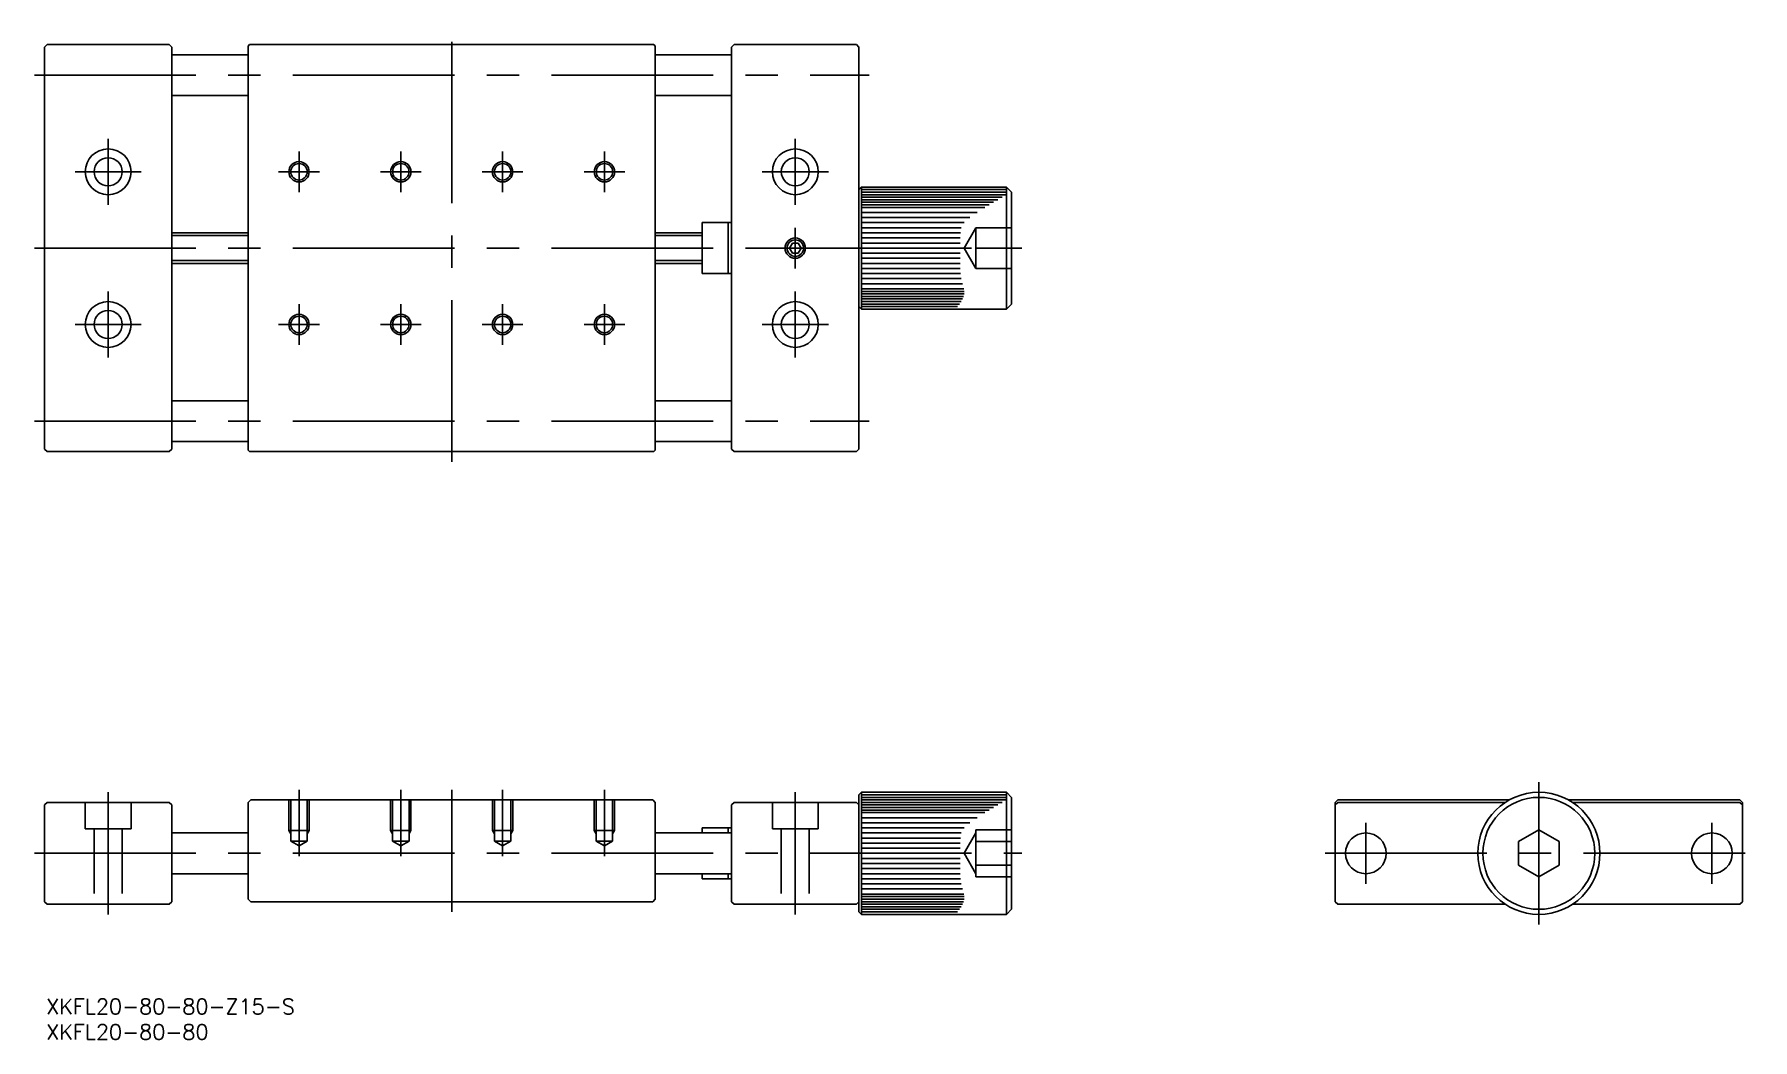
# Model space of a CAD drawing. Extents: x -296 to 42, y -37 to 161.
import ezdxf

# ---------------------------------------------------------------- set-up
doc = ezdxf.new("R2010")
doc.units = 0
doc.linetypes.add('CENTER', pattern=[50.8, 31.75, -6.35, 6.35, -6.35])
doc.linetypes.add('DASHED', pattern=[19.05, 12.7, -6.35])
doc.layers.get('0').update_dxf_attribs({"linetype": 'CONTINUOUS'})
doc.layers.add('CENTER', color=1, linetype='CONTINUOUS')
doc.styles.get("Standard").update_dxf_attribs({"font": 'txt.shx', "height": 3, "bigfont": 'bigfont.shx'})

# ---------------------------------------------------------------- blocks, each defined once
blk = doc.blocks.new('*U2')
at = {"color": 7, "linetype": 'CONTINUOUS'}
blk.add_text('XKFL20-80-80-Z15-S', height=3, dxfattribs=at).set_placement((-293.26, -31.61))
blk = doc.blocks.new('*U3')
at = {"color": 7, "linetype": 'CONTINUOUS'}
blk.add_text('XKFL20-80-80', height=3, dxfattribs=at).set_placement((-293.26, -36.61))

msp = doc.modelspace()

# ---------------------------------------------------------------- linework, layer by layer
at = {"color": 7, "linetype": 'CONTINUOUS'}
for p, q in [((-293.09, 158.93), (-293.59, 158.43)), ((-269.09, 158.93), (-293.09, 158.93)), ((-269.09, 158.93), (-268.59, 158.43)), ((-253.29, 158.93), (-253.59, 158.63)), ((-253.29, 158.93), (-173.89, 158.93)), ((-173.59, 158.63), (-173.89, 158.93)), ((-158.09, 158.93), (-158.59, 158.43)), ((-158.09, 158.93), (-134.09, 158.93)), ((-134.09, 158.93), (-133.59, 158.43)), ((-293.59, 79.43), (-293.59, 158.43)), ((-268.59, 79.43), (-268.59, 158.43)), ((-253.59, 156.93), (-268.59, 156.93)), ((-253.59, 79.23), (-253.59, 158.63)), ((-173.59, 158.63), (-173.59, 79.23)), ((-158.59, 156.93), (-173.59, 156.93)), ((-158.59, 79.43), (-158.59, 158.43)), ((-133.59, 79.43), (-133.59, 158.43)), ((-253.59, 148.93), (-268.59, 148.93)), ((-158.59, 148.93), (-173.59, 148.93)), ((-133.09, 130.93), (-133.59, 130.43)), ((-133.59, 130.43), (-133.59, 107.43)), ((-133.59, 130.43), (-133.59, 107.43)), ((-133.09, 130.93), (-133.09, 106.93)), ((-133.09, 130.93), (-104.59, 130.93)), ((-133.09, 130.43), (-104.59, 130.43)), ((-104.59, 129.93), (-133.09, 129.93)), ((-133.09, 129.43), (-104.59, 129.43)), ((-105.46, 128.93), (-133.09, 128.93)), ((-133.09, 128.43), (-106.32, 128.43)), ((-104.59, 130.93), (-104.59, 106.93)), ((-104.59, 130.93), (-103.59, 129.93)), ((-103.59, 129.93), (-103.59, 107.93)), ((-107.17, 127.93), (-133.09, 127.93)), ((-133.09, 127.43), (-108, 127.43)), ((-108.82, 126.93), (-133.09, 126.93)), ((-133.09, 125.93), (-110.37, 125.93)), ((-111.78, 124.93), (-133.09, 124.93)), ((-268.59, 121.93), (-253.59, 121.93)), ((-173.59, 121.93), (-164.39, 121.93)), ((-164.39, 113.93), (-164.39, 123.93)), ((-164.39, 123.93), (-159.29, 123.93)), ((-159.29, 113.93), (-159.29, 123.93)), ((-159.29, 123.93), (-158.59, 123.93)), ((-133.09, 123.93), (-112.89, 123.93)), ((-113.53, 122.93), (-133.09, 122.93)), ((-133.09, 121.93), (-113.63, 121.93)), ((-146.66, 119.93), (-147.24, 118.93)), ((-147.24, 118.93), (-146.66, 117.93)), ((-145.51, 119.93), (-146.66, 119.93)), ((-144.93, 118.93), (-145.51, 119.93)), ((-145.51, 117.93), (-144.93, 118.93)), ((-113.68, 120.93), (-133.09, 120.93)), ((-133.09, 119.93), (-113.71, 119.93)), ((-268.59, 115.93), (-253.59, 115.93)), ((-173.59, 115.93), (-164.39, 115.93)), ((-146.66, 117.93), (-145.51, 117.93)), ((-113.72, 117.93), (-133.09, 117.93)), ((-133.09, 116.93), (-113.72, 116.93)), ((-113.7, 115.93), (-133.09, 115.93)), ((-133.09, 114.93), (-113.68, 114.93)), ((-164.39, 113.93), (-159.29, 113.93)), ((-159.29, 113.93), (-158.59, 113.93)), ((-113.63, 113.93), (-133.09, 113.93)), ((-113.51, 112.93), (-133.09, 112.93)), ((-133.09, 111.93), (-113.25, 111.93)), ((-112.96, 110.93), (-133.09, 110.93)), ((-133.09, 110.43), (-112.88, 110.43)), ((-112.89, 109.93), (-133.09, 109.93)), ((-133.09, 109.43), (-113.02, 109.43)), ((-113.23, 108.93), (-133.09, 108.93)), ((-133.09, 108.43), (-113.51, 108.43)), ((-133.09, 106.93), (-133.59, 107.43)), ((-113.85, 107.93), (-133.09, 107.93)), ((-133.09, 107.43), (-114.21, 107.43)), ((-104.59, 106.93), (-133.09, 106.93)), ((-103.59, 107.93), (-104.59, 106.93)), ((-253.59, 88.93), (-268.59, 88.93)), ((-158.59, 88.93), (-173.59, 88.93)), ((-293.09, 78.93), (-293.59, 79.43)), ((-293.09, 78.93), (-269.09, 78.93)), ((-268.59, 79.43), (-269.09, 78.93)), ((-253.59, 80.93), (-268.59, 80.93)), ((-253.59, 79.23), (-253.29, 78.93)), ((-173.89, 78.93), (-253.29, 78.93)), ((-173.59, 79.23), (-173.89, 78.93)), ((-158.59, 80.93), (-173.59, 80.93)), ((-158.09, 78.93), (-158.59, 79.43)), ((-134.09, 78.93), (-158.09, 78.93)), ((-133.59, 79.43), (-134.09, 78.93)), ((-253.09, 10.5), (-253.59, 10)), ((-174.09, 10.5), (-253.09, 10.5)), ((-174.09, 10.5), (-173.59, 10)), ((-133.09, 12), (-133.59, 11.5)), ((-133.59, 11.5), (-133.59, -11.5)), ((-133.09, 12), (-104.59, 12)), ((-133.09, 12), (-133.09, -12)), ((-133.09, 11.5), (-104.59, 11.5)), ((-104.59, 11), (-133.09, 11)), ((-133.09, 10.5), (-104.59, 10.5)), ((-104.59, 12), (-104.59, -12)), ((-104.59, 12), (-103.59, 11)), ((-103.59, 11), (-103.59, -11)), ((-39.5, 10.5), (-40, 10)), ((-5.81, 10.5), (-39.5, 10.5)), ((39.5, 10.5), (5.81, 10.5)), ((40, 10), (39.5, 10.5)), ((-293.09, 10), (-293.59, 9.5)), ((-293.59, 9.5), (-293.59, -9.5)), ((-269.09, 10), (-293.09, 10)), ((-269.09, 10), (-268.59, 9.5)), ((-268.59, -9.5), (-268.59, 9.5)), ((-253.59, 10), (-253.59, -9)), ((-173.59, -9), (-173.59, 10)), ((-158.59, 9.5), (-158.09, 10)), ((-158.59, 9.5), (-158.59, -9.5)), ((-134.09, 10), (-158.09, 10)), ((-134.09, 10), (-133.59, 9.5)), ((-133.59, -9.5), (-133.59, 9.5)), ((-105.46, 10), (-133.09, 10)), ((-133.09, 9.5), (-106.32, 9.5)), ((-107.17, 9), (-133.09, 9)), ((-133.09, 8.5), (-108, 8.5)), ((-108.82, 8), (-133.09, 8)), ((-133.09, 7), (-110.37, 7)), ((-40, 10), (-40, -9.5)), ((-39.5, 10), (-40, 9.5)), ((-6.63, 10), (-39.5, 10)), ((39.5, 10), (6.63, 10)), ((39.5, 10), (40, 9.5)), ((40, -9.5), (40, 10)), ((-268.59, 4), (-253.59, 4)), ((-173.59, 4), (-158.59, 4)), ((-164.39, 4), (-164.39, 5)), ((-164.39, 5), (-159.29, 5)), ((-159.29, 4), (-159.29, 5)), ((-159.29, 5), (-158.59, 5)), ((-111.78, 6), (-133.09, 6)), ((-133.09, 5), (-112.89, 5)), ((-113.53, 4), (-133.09, 4)), ((0, 4.62), (-4, 2.31)), ((4, 2.31), (0, 4.62)), ((-133.09, 3), (-113.63, 3)), ((-113.68, 2), (-133.09, 2)), ((-133.09, 1), (-113.71, 1)), ((-4, 2.31), (-4, -2.31)), ((4, -2.31), (4, 2.31)), ((-113.72, -1), (-133.09, -1)), ((-133.09, -2), (-113.72, -2)), ((-113.7, -3), (-133.09, -3)), ((-4, -2.31), (0, -4.62)), ((0, -4.62), (4, -2.31)), ((-268.59, -4), (-253.59, -4)), ((-173.59, -4), (-158.59, -4)), ((-164.39, -5), (-164.39, -4)), ((-164.39, -5), (-159.29, -5)), ((-159.29, -5), (-159.29, -4)), ((-159.29, -5), (-158.59, -5)), ((-133.09, -4), (-113.68, -4)), ((-113.63, -5), (-133.09, -5)), ((-113.51, -6), (-133.09, -6)), ((-293.09, -10), (-293.59, -9.5)), ((-293.09, -10), (-269.09, -10)), ((-268.59, -9.5), (-269.09, -10)), ((-253.59, -9), (-253.09, -9.5)), ((-253.09, -9.5), (-174.09, -9.5)), ((-173.59, -9), (-174.09, -9.5)), ((-158.59, -9.5), (-158.09, -10)), ((-158.09, -10), (-134.09, -10)), ((-133.59, -9.5), (-134.09, -10)), ((-133.09, -7), (-113.25, -7)), ((-112.96, -8), (-133.09, -8)), ((-133.09, -8.5), (-112.88, -8.5)), ((-112.89, -9), (-133.09, -9)), ((-133.09, -9.5), (-113.02, -9.5)), ((-113.23, -10), (-133.09, -10)), ((-39.5, -10), (-40, -9.5)), ((-39.5, -10), (-6.63, -10)), ((6.63, -10), (39.5, -10)), ((40, -9.5), (39.5, -10)), ((-133.09, -12), (-133.59, -11.5)), ((-133.09, -10.5), (-113.51, -10.5)), ((-113.85, -11), (-133.09, -11)), ((-133.09, -11.5), (-114.21, -11.5)), ((-104.59, -12), (-133.09, -12)), ((-103.59, -11), (-104.59, -12))]:
    msp.add_line(p, q, dxfattribs=at)
at = {"color": 3, "linetype": 'DASHED'}
for p, q in [((-112.9, 118.93), (-110.59, 122.93)), ((-103.59, 122.93), (-110.59, 122.93)), ((-110.59, 122.93), (-110.59, 114.93)), ((-112.9, 118.93), (-110.59, 114.93)), ((-103.59, 118.93), (-110.59, 118.93)), ((-103.59, 114.93), (-110.59, 114.93)), ((-245.59, 10.5), (-245.59, 4.5)), ((-245.21, 10.5), (-245.21, 2.4)), ((-241.97, 10.5), (-241.97, 2.4)), ((-241.59, 10.5), (-241.59, 4.5)), ((-225.59, 10.5), (-225.59, 4.5)), ((-225.21, 10.5), (-225.21, 2.4)), ((-221.97, 10.5), (-221.97, 2.4)), ((-221.59, 10.5), (-221.59, 4.5)), ((-205.59, 10.5), (-205.59, 4.5)), ((-205.21, 10.5), (-205.21, 2.4)), ((-201.97, 10.5), (-201.97, 2.4)), ((-201.59, 10.5), (-201.59, 4.5)), ((-185.59, 10.5), (-185.59, 4.5)), ((-185.21, 10.5), (-185.21, 2.4)), ((-181.97, 10.5), (-181.97, 2.4)), ((-181.59, 10.5), (-181.59, 4.5)), ((-285.59, 10), (-285.59, 4.8)), ((-276.59, 10), (-276.59, 4.8)), ((-150.59, 10), (-150.59, 4.8)), ((-141.59, 10), (-141.59, 4.8)), ((-276.59, 4.8), (-285.59, 4.8)), ((-283.84, 4.8), (-283.84, -10)), ((-278.34, 4.8), (-278.34, -10)), ((-245.59, 4.5), (-245.21, 3.84)), ((-241.59, 4.5), (-245.59, 4.5)), ((-241.59, 4.5), (-241.97, 3.84)), ((-225.59, 4.5), (-225.21, 3.84)), ((-221.59, 4.5), (-225.59, 4.5)), ((-221.59, 4.5), (-221.97, 3.84)), ((-205.59, 4.5), (-205.21, 3.84)), ((-201.59, 4.5), (-205.59, 4.5)), ((-201.59, 4.5), (-201.97, 3.84)), ((-185.59, 4.5), (-185.21, 3.84)), ((-181.59, 4.5), (-185.59, 4.5)), ((-181.59, 4.5), (-181.97, 3.84)), ((-141.59, 4.8), (-150.59, 4.8)), ((-148.84, 4.8), (-148.84, -10)), ((-143.34, 4.8), (-143.34, -10)), ((-112.9, 0), (-110.59, 4)), ((-110.59, 4.62), (-110.59, -4.62)), ((-110.59, 4.62), (-103.59, 4.62)), ((-245.21, 2.4), (-243.59, 1.46)), ((-241.97, 2.4), (-245.21, 2.4)), ((-241.97, 2.4), (-243.59, 1.46)), ((-225.21, 2.4), (-223.59, 1.46)), ((-221.97, 2.4), (-225.21, 2.4)), ((-221.97, 2.4), (-223.59, 1.46)), ((-205.21, 2.4), (-203.59, 1.46)), ((-201.97, 2.4), (-205.21, 2.4)), ((-201.97, 2.4), (-203.59, 1.46)), ((-185.21, 2.4), (-183.59, 1.46)), ((-181.97, 2.4), (-185.21, 2.4)), ((-181.97, 2.4), (-183.59, 1.46)), ((-110.59, 2.31), (-103.59, 2.31)), ((-112.9, 0), (-110.59, -4)), ((-110.59, -2.31), (-103.59, -2.31)), ((-110.59, -4.62), (-103.59, -4.62))]:
    msp.add_line(p, q, dxfattribs=at)
at = {"color": 3, "linetype": 'CONTINUOUS'}
for p, q in [((-268.59, 121.39), (-253.59, 121.39)), ((-173.59, 121.39), (-164.39, 121.39)), ((-268.59, 116.47), (-253.59, 116.47)), ((-173.59, 116.47), (-164.39, 116.47))]:
    msp.add_line(p, q, dxfattribs=at)
at = {"color": 7, "linetype": 'CONTINUOUS'}
for centre, radius in [((-281.09, 133.93), 4.5), ((-146.09, 133.93), 4.5), ((-281.09, 133.93), 2.75), ((-243.59, 133.93), 1.62), ((-223.59, 133.93), 1.62), ((-203.59, 133.93), 1.62), ((-183.59, 133.93), 1.62), ((-146.09, 133.93), 2.75), ((-146.09, 118.93), 1.62), ((-281.09, 103.93), 4.5), ((-146.09, 103.93), 4.5), ((-281.09, 103.93), 2.75), ((-243.59, 103.93), 1.62), ((-223.59, 103.93), 1.62), ((-203.59, 103.93), 1.62), ((-183.59, 103.93), 1.62), ((-146.09, 103.93), 2.75), ((0, 0), 12), ((0, 0), 11), ((-34, 0), 4), ((34, 0), 4)]:
    msp.add_circle(centre, radius, dxfattribs=at)
at = {"color": 3, "linetype": 'CONTINUOUS'}
for centre in [(-243.59, 133.93), (-223.59, 133.93), (-203.59, 133.93), (-183.59, 133.93), (-146.09, 118.93), (-243.59, 103.93), (-223.59, 103.93), (-203.59, 103.93), (-183.59, 103.93)]:
    msp.add_circle(centre, 2, dxfattribs=at)
at = {"layer": 'CENTER', "color": 1, "linetype": 'CENTER'}
for p, q in [((-213.59, 76.93), (-213.59, 160.93)), ((-295.59, 152.93), (-131.59, 152.93)), ((-281.09, 140.43), (-281.09, 127.43)), ((-146.09, 140.43), (-146.09, 127.43)), ((-243.59, 137.93), (-243.59, 129.93)), ((-223.59, 137.93), (-223.59, 129.93)), ((-203.59, 137.93), (-203.59, 129.93)), ((-183.59, 137.93), (-183.59, 129.93)), ((-274.59, 133.93), (-287.59, 133.93)), ((-247.59, 133.93), (-239.59, 133.93)), ((-227.59, 133.93), (-219.59, 133.93)), ((-207.59, 133.93), (-199.59, 133.93)), ((-187.59, 133.93), (-179.59, 133.93)), ((-139.59, 133.93), (-152.59, 133.93)), ((-146.09, 122.93), (-146.09, 114.93)), ((-295.59, 118.93), (-101.59, 118.93)), ((-150.24, 118.93), (-141.94, 118.93)), ((-281.09, 110.43), (-281.09, 97.43)), ((-146.09, 110.43), (-146.09, 97.43)), ((-243.59, 107.93), (-243.59, 99.93)), ((-223.59, 107.93), (-223.59, 99.93)), ((-203.59, 107.93), (-203.59, 99.93)), ((-183.59, 107.93), (-183.59, 99.93)), ((-274.59, 103.93), (-287.59, 103.93)), ((-247.59, 103.93), (-239.59, 103.93)), ((-227.59, 103.93), (-219.59, 103.93)), ((-207.59, 103.93), (-199.59, 103.93)), ((-187.59, 103.93), (-179.59, 103.93)), ((-139.59, 103.93), (-152.59, 103.93)), ((-295.59, 84.93), (-131.59, 84.93)), ((0, 14), (0, -14)), ((-281.09, 12), (-281.09, -12)), ((-243.59, 12.5), (-243.59, -0.54)), ((-223.59, 12.5), (-223.59, -0.54)), ((-213.59, 12.5), (-213.59, -11.5)), ((-203.59, 12.5), (-203.59, -0.54)), ((-183.59, 12.5), (-183.59, -0.54)), ((-146.09, 12), (-146.09, -12)), ((-34, 6), (-34, -6)), ((34, 6), (34, -6)), ((-295.59, 0), (-101.59, 0)), ((-42, 0), (42, 0))]:
    msp.add_line(p, q, dxfattribs=at)

# ---------------------------------------------------------------- block references
at = {"color": 7, "linetype": 'CONTINUOUS'}
for name in ['*U2', '*U3']:
    msp.add_blockref(name, (0, 0), dxfattribs=at)

doc.saveas('drawing.dxf')
